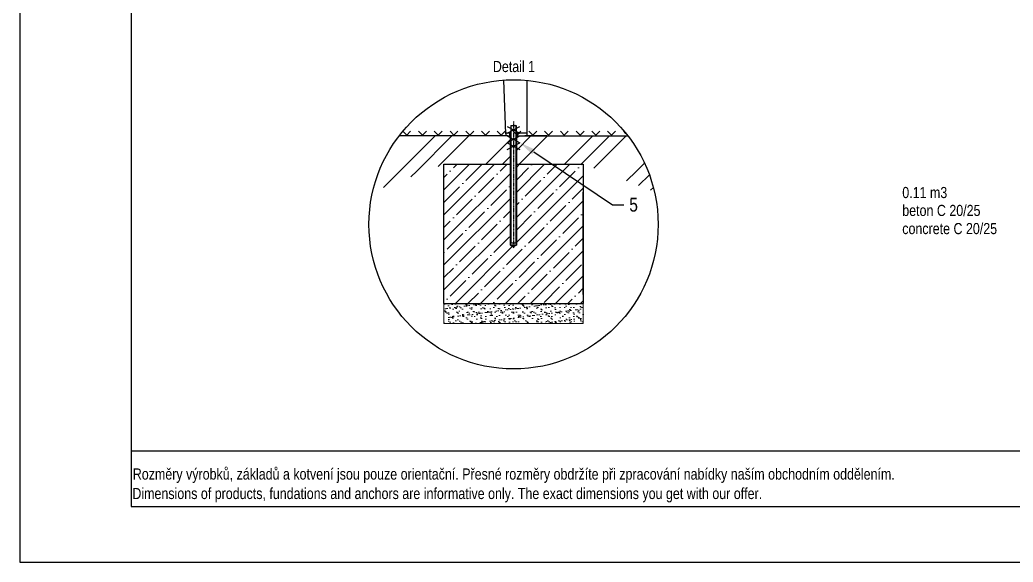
# Model space of a CAD drawing. Header units: millimetres. Extents: x 28102 to 34042, y 7360 to 11560.
# Drawn here: x 28102 to 31668, y 7360 to 9306 of the extents above; entities that cross this region are included whole.
import ezdxf
from ezdxf import colors
from ezdxf.entities.mleader import LeaderData, LeaderLine
from ezdxf.lldxf.tags import DXFTag
from ezdxf.math import Vec2, Vec3

# ---------------------------------------------------------------- set-up
doc = ezdxf.new("R2010")
doc.units = ezdxf.units.MM
doc.header["$LTSCALE"] = 0.3
doc.linetypes.add('DashDot', pattern=[15, 9, -3, 0, -3])
doc.layers.add('Nekreslit', color=6, linetype='Continuous', plot=False)
doc.layers.add('SRAFY', color=251, linetype='Continuous', lineweight=13)
doc.styles.add('SEACAD_Arial', font='arial.ttf', dxfattribs={"width": 0.8})
tags = doc.linetypes.add('HIDDEN2', pattern=[4.7625, 3.175, -1.5875]).pattern_tags.tags
tags[6:7] = [DXFTag(74, 4), DXFTag(75, 0), DXFTag(340, '0'), DXFTag(46, 0.0), DXFTag(50, 0.0), DXFTag(44, 0.0), DXFTag(45, 0.0)]
tags[4:5] = [DXFTag(74, 4), DXFTag(75, 0), DXFTag(340, '0'), DXFTag(46, 0.0), DXFTag(50, 0.0), DXFTag(44, 0.0), DXFTag(45, 0.0)]

msp = doc.modelspace()

# ---------------------------------------------------------------- hatches: boundary and pattern name
at = {"layer": 'SRAFY'}
h = msp.add_hatch(dxfattribs=at)
h.set_pattern_fill('GOST_GROUND', color=256, scale=20)
h.set_pattern_definition([(45, (22395.34, 4520.08), (282.8427, -2e-14), [400]), (45, (22455.34, 4520.08), (282.8427, -2e-14), [400]), (45, (22515.34, 4520.08), (282.8427, -2e-14), [400])])
edge = h.paths.add_edge_path()
edge.add_line((29864.3, 8889.3), (29842.3, 8889.2))
edge.add_line((29842.3, 8889.2), (29463.4, 8889.3))
edge.add_arc((29874.3, 8572.1), 519.1, 142.3369, 166.9875)
edge.add_line((29368.5, 8689), (29624.3, 8788))
edge.add_line((29624.3, 8788), (29864.3, 8788))
edge.add_line((29864.3, 8788), (29864.3, 8889.3))
edge = h.paths.add_edge_path()
edge.add_line((30285.3, 8889.3), (29906.3, 8889.3))
edge.add_line((29906.3, 8889.3), (29884.3, 8889.3))
edge.add_line((29884.3, 8889.3), (29884.3, 8788))
edge.add_line((29884.3, 8788), (30124.3, 8788))
edge.add_line((30124.3, 8788), (30380.1, 8689))
edge.add_arc((29874.3, 8572.1), 519.1, 13.0125, 37.6631)
h = msp.add_hatch(dxfattribs=at)
h.set_pattern_fill('TERACO', color=256, scale=20)
h.set_pattern_definition([(45, (21627.74, 3574.574), (-28.28427, 28.28427), [20, -20]), (135, (21684.307, 3574.574), (-28.28427, -28.28427), [20, -20])])
h.paths.add_polyline_path([(29472.5, 8889.2), (29472.5, 8912.3), (30276.1, 8912.3), (30276.1, 8889.2)])
h = msp.add_hatch(dxfattribs=at)
h.set_pattern_fill('ANSI35', color=256, scale=10)
h.set_pattern_definition([(45, (22395.34, 4520.084), (-44.9013, 44.90127), []), (45, (22440.24, 4520.084), (-44.9013, 44.90127), [79.375, -15.875, 0, -15.875])])
h.paths.add_polyline_path([(30124.3, 8788), (29884.3, 8788), (29884.3, 8498), (29864.3, 8498), (29864.3, 8788), (29624.3, 8788), (29624.3, 8288), (30124.3, 8288)])
h = msp.add_hatch(dxfattribs=at)
h.set_pattern_fill('AR-SAND', color=256, scale=0.5)
h.set_pattern_definition([(37.5, (23023.366, 3025.987), (-0.800016, 24.47066), [0, -19.304, 0, -21.59, 0, -20.6375]), (7.5, (23023.366, 3025.987), (22.47616, 35.84126), [0, -10.414, 0, -17.399, 0, -6.6675]), (327.5, (23007.745, 3025.987), (39.54962, 0.07186), [0, -6.35, 0, -22.86, 0, -29.845]), (317.5, (23007.745, 3025.987), (38.17782, 11.14647), [0, -3.175, 0, -14.986, 0, -17.145])])
h.paths.add_polyline_path([(30124.3, 8286.1), (29624.3, 8286.1), (29624.3, 8216.1), (30124.3, 8216.1)])

# ---------------------------------------------------------------- linework, layer by layer
at = {"color": 7, "linetype": 'Continuous'}
for p, q in [((29846.1, 8897), (29839.3, 9090)), ((29922.3, 9089), (29922.3, 8889.3)), ((29854, 8889.3), (29864.3, 8889.3)), ((29624.3, 8288), (29624.3, 8788)), ((29624.3, 8788), (29864.3, 8788)), ((29884.3, 8788), (30124.3, 8788)), ((30124.3, 8788), (30124.3, 8288)), ((30124.3, 8568), (30124.3, 8688)), ((30124.3, 8319.7), (30124.3, 8688)), ((29624.3, 8288), (30124.3, 8288))]:
    msp.add_line(p, q, dxfattribs=at)
for p, q in [((29851.8, 8923.6), (29896.8, 8899.6)), ((29851.8, 8899.6), (29896.8, 8923.6)), ((29865.9, 8927.3), (29882.7, 8927.3)), ((29854, 8889.3), (29463.4, 8889.3)), ((29851.8, 8889.3), (29896.8, 8865.3)), ((29851.8, 8865.3), (29896.8, 8889.3)), ((29884.3, 8889.3), (30285.3, 8889.3)), ((29994.3, 8889.3), (29914.3, 8889.3)), ((29851.8, 8865.3), (29896.8, 8841.3)), ((29851.8, 8841.3), (29896.8, 8865.3)), ((29862.3, 8498), (29874.3, 8491)), ((29886.3, 8498), (29874.3, 8491))]:
    msp.add_line(p, q)
at = {"color": 7, "linetype": 'HIDDEN2'}
for p, q in [((29865.9, 8927.3), (29864.3, 8925.7)), ((29884.3, 8925.7), (29864.3, 8925.7)), ((29884.3, 8925.7), (29882.7, 8927.3)), ((29862.3, 8889.3), (29862.3, 8689)), ((29864.3, 8889.2), (29864.3, 8889.2)), ((29884.3, 8889.2), (29884.3, 8889.2)), ((29886.3, 8689), (29886.3, 8889.3)), ((29862.3, 8689), (29862.3, 8498)), ((29886.3, 8498), (29886.3, 8689)), ((29862.3, 8498), (29886.3, 8498)), ((29864.3, 8505.6), (29884.3, 8505.6)), ((29864.3, 8505.6), (29865.9, 8504)), ((29874.3, 8504), (29865.9, 8504)), ((29882.7, 8504), (29874.3, 8504)), ((29882.7, 8504), (29884.3, 8505.6))]:
    msp.add_line(p, q, dxfattribs=at)
at = {"color": 7}
for p, q in [((29864.3, 8925.7), (29864.3, 8505.6)), ((29884.3, 8505.6), (29884.3, 8925.7))]:
    msp.add_line(p, q, dxfattribs=at)
at = {"lineweight": 15}
for p, q in [((29865.9, 8927.3), (29865.9, 8504)), ((29882.7, 8504), (29882.7, 8927.3)), ((30024.3, 8889.3), (29924.3, 8889.3))]:
    msp.add_line(p, q, dxfattribs=at)
at = {"linetype": 'DashDot', "lineweight": 30}
msp.add_line((29874.3, 8941.3), (29874.3, 8486.6), dxfattribs=at)
at = {"linetype": 'HIDDEN2', "ltscale": 0.1}
for p, q in [((29864.3, 8899.3), (29846, 8899.3)), ((29922.3, 8899.3), (29884.3, 8899.3))]:
    msp.add_line(p, q, dxfattribs=at)
at = {"color": 7, "linetype": 'HIDDEN2', "ltscale": 0.1}
for p, q in [((29860.3, 8899.3), (29860.3, 8889.3)), ((29888.3, 8889.3), (29888.3, 8899.3))]:
    msp.add_line(p, q, dxfattribs=at)
at = {"color": 7, "linetype": 'Continuous'}
msp.add_circle((29874.3, 8572.1), 519.1, dxfattribs=at)
msp.add_arc((29854, 8897.3), 8, 182, 270, dxfattribs=at)
at = {"layer": 'Nekreslit'}
msp.add_line((28502.1, 7759.6), (32542.1, 7759.6), dxfattribs=at)
for points in [[(28102.1, 7359.6), (34042.1, 7359.6), (34042.1, 11559.6), (28102.1, 11559.6)], [(28502.1, 7559.6), (32542.1, 7559.6), (32542.1, 11159.6), (28502.1, 11159.6)]]:
    msp.add_lwpolyline(points, close=True, dxfattribs=at)
at = {"layer": 'SRAFY'}
for p, q in [((29624.3, 8288), (29624.3, 8216.1)), ((30124.3, 8288), (30124.3, 8216.1)), ((29624.3, 8216.1), (30124.3, 8216.1))]:
    msp.add_line(p, q, dxfattribs=at)

# ---------------------------------------------------------------- texts
at = {"style": 'SEACAD_Arial', "width": 0.8}
for s, height, p in [('0.11 m3', 40, (31269.7, 8666.3)), ('beton C 20/25', 40, (31269.7, 8602)), ('concrete C 20/25', 40, (31269.7, 8536.9)), ('Rozměry výrobků, základů a kotvení jsou pouze orientační. Přesné rozměry obdržíte při zpracování nabídky naším obchodním oddělením.', 39.9982, (28507.5, 7655.9)), ('Dimensions of products, fundations and anchors are informative only. The exact dimensions you get with our offer.', 39.9982, (28505.9, 7586))]:
    msp.add_text(s, height=height, dxfattribs=at).set_placement(p)
at = {"insert": (29800.1, 9158.7), "char_height": 40, "attachment_point": 1, "style": 'SEACAD_Arial'}
msp.add_mtext_dynamic_manual_height_columns('Detail 1', width=226.121, gutter_width=200, heights=[0], dxfattribs=at)

# ---------------------------------------------------------------- leaders
ml = msp.add_multileader_mtext('Standard')
ml.set_content('5', color=256, style='SEACAD_Arial')
ml.set_leader_properties()
ml.build(insert=Vec2(0, 0))
ml.multileader.update_dxf_attribs({"text_right_attachment_type": 6, "dogleg_length": 2, "arrow_head_size": 60, "scale": 20})
ctx = ml.context
ctx.base_point, ctx.scale, ctx.char_height, ctx.arrow_head_size, ctx.landing_gap_size, ctx.plane_origin = Vec3(30269.7, 8642.5), 20, 50, 60, 20, Vec3(29759, 8780.2)
ctx.right_attachment = 6
notes = []
notes.append((ctx, [(0, (1, 1, 0), (30229.7, 8642.5), (1, 0), 40, [(0, [(29896.8, 8865.3)], 0, [])])]))
ctx.mtext.insert, ctx.mtext.flow_direction = Vec3(30289.7, 8667.9), 5
for ctx, leaders in notes:
    for number, flags, end, landing, length, lines in leaders:
        leader = LeaderData()
        leader.index, (leader.has_last_leader_line, leader.has_dogleg_vector, leader.attachment_direction) = number, flags
        leader.last_leader_point, leader.dogleg_vector, leader.dogleg_length = Vec3(end), Vec3(landing), length
        for number, points, colour, breaks in lines:
            line = LeaderLine()
            line.index, line.vertices, line.color, line.breaks = number, Vec3.list(points), colors.encode_raw_color(colour), breaks
            leader.lines.append(line)
        ctx.leaders.append(leader)

doc.saveas('drawing.dxf')
